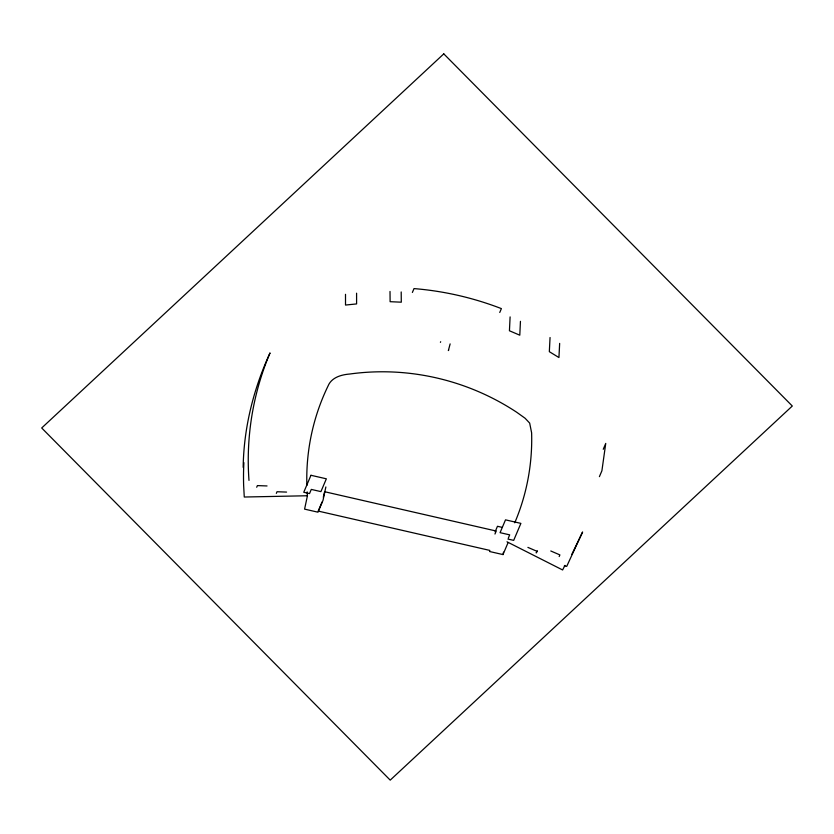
<?xml version="1.0" encoding="UTF-8"?>
<svg xmlns="http://www.w3.org/2000/svg" width="834" height="834" viewBox="0 0 834 834"><rect width="100%" height="100%" fill="white"/><g stroke="black" fill="none" stroke-linecap="round" stroke-linejoin="round"><path stroke-width="1.25" d="M243.174 467.394C243.716 427.832 253.536 388.78 270.039 352.907C253.036 392.95 245.78 437.026 248.991 480.394M510.106 316.91L509.438 330.764L519.791 335.195L520.447 321.34M550.054 337.52L549.335 351.677L558.936 357.536L559.656 343.389M307.162 491.893A231.227 221.239 23 0 0 307.433 495.75L304.587 509.126L317.983 512.191L323.019 500.327L325.865 486.962M323.3 497.272L324.624 491.716L496.23 531.039L494.958 534.041M322.049 502.078L318.223 511.086L489.829 550.409L489.589 551.514L502.996 554.579L503.507 552.15M450.131 343.9L448.379 350.572L448.65 349.957M256.705 487.244L257.404 485.596L267.036 485.951M276.335 493.374L277.024 491.737L286.573 492.091M412.382 292.453L414.018 288.595A300.563 287.584 23 0 1 501.39 308.611L499.754 312.469M440.415 342.347L440.675 341.731M495.135 531.779L497.471 526.285L502.339 527.401M508.365 538.013L509.699 534.865L500.066 532.665L505.508 519.853L520.885 523.387L513.681 540.369L507.916 539.056M502.996 554.579L508.031 542.715M603.243 449.297L605.745 443.407L601.908 470.762L599.406 476.652M559.187 556.549L559.885 554.912L550.774 550.972M537.346 550.763L536.231 552.932L536.929 551.284L527.901 547.385M564.972 565.369L562.616 569.966L506.989 541.798M571.811 554.37L582.601 531.998L566.713 566.369L564.305 565.973M307.433 495.75L244.268 497.022L243.632 485.305A294.902 282.163 23 0 1 243.882 462.641M401.196 291.952L401.3 302.189L390.114 301.689L390.01 291.452M356.587 293.193L356.598 303.92L345.516 305.046L345.505 294.319M306.87 485.461A231.227 221.239 23 0 1 327.981 386.142C331.432 377.437 341.231 374.716 349.727 374.028A234.479 224.346 23 0 1 516.788 412.309L525.086 418.241L529.673 423.099L531.612 432.794A231.227 221.239 23 0 1 514.745 522.803M310.967 475.286L303.753 492.268L309.518 493.592L311.291 489.412L320.923 491.612L326.355 478.81L310.967 475.286M443.782 53.866L41.7 427.978L390.218 780.134L792.3 406.022L443.782 53.866"/></g></svg>
